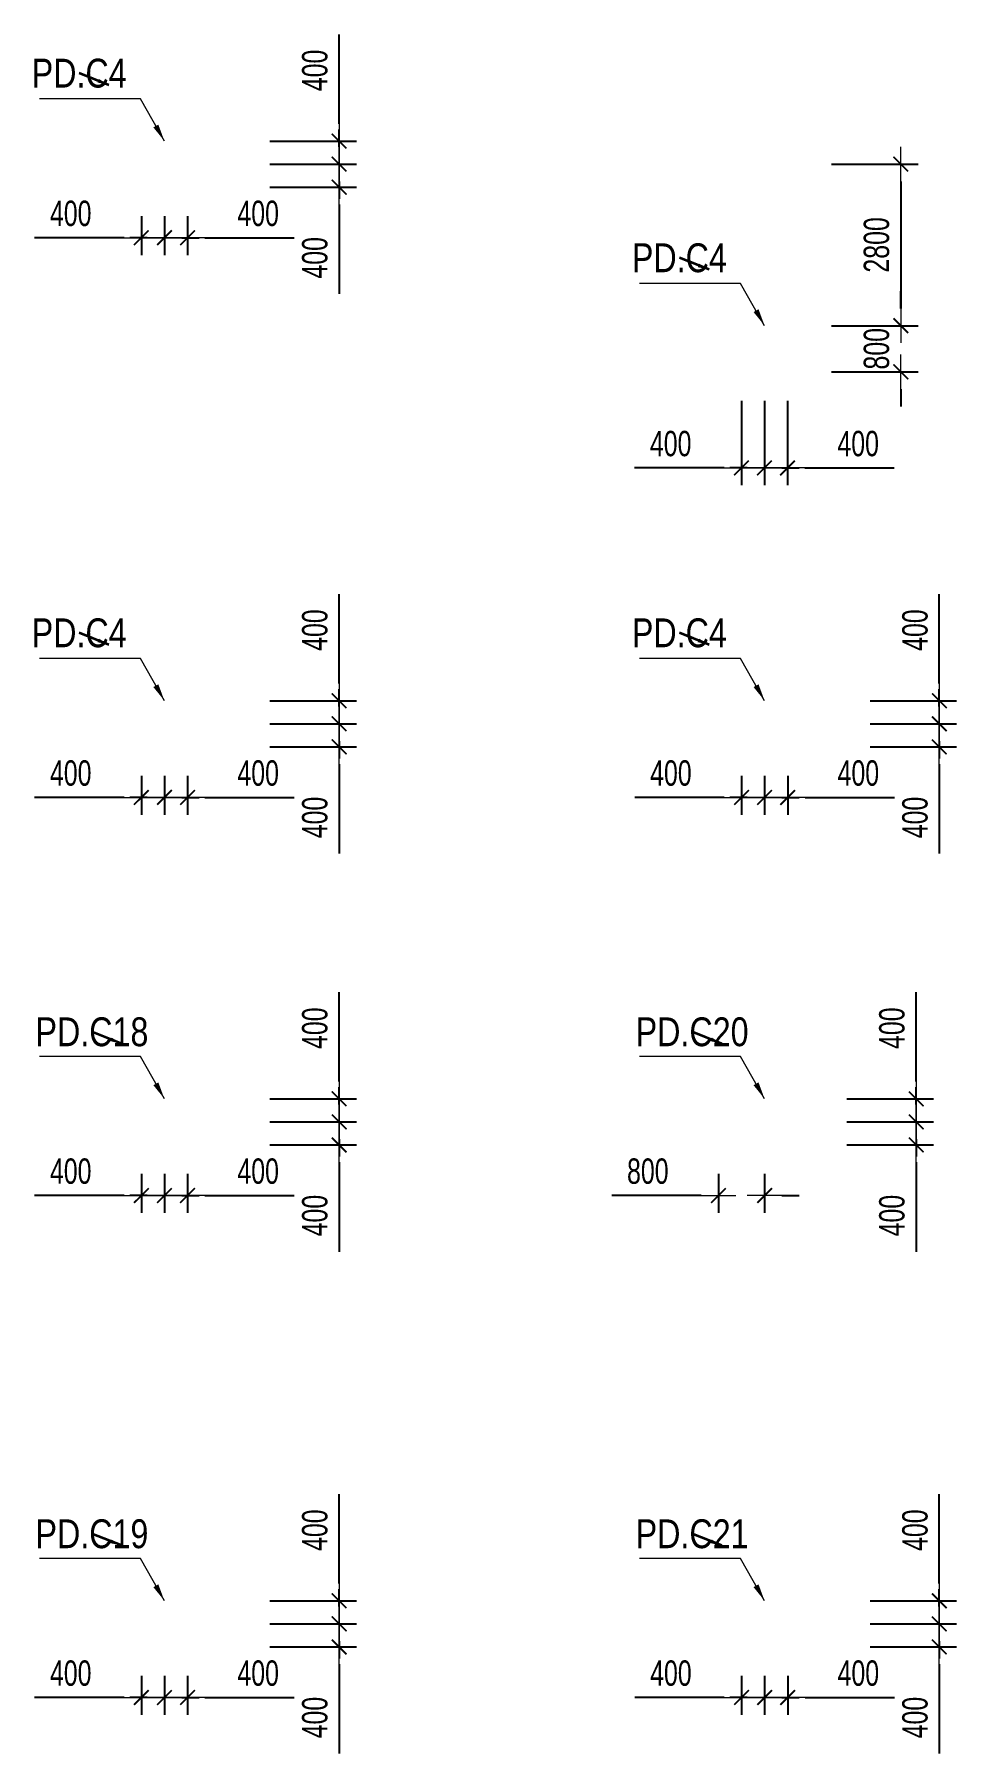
# Model space of a CAD drawing. Header units: millimetres. Extents: x -259680 to 286077, y 2206 to 90611.
# Drawn here: x 138096 to 154077, y 53751 to 83549 of the extents above; entities that cross this region are included whole.
import ezdxf
from ezdxf.enums import TextEntityAlignment as Align

# ---------------------------------------------------------------- set-up
doc = ezdxf.new("R2010")
doc.units = ezdxf.units.MM
doc.layers.get('Defpoints').update_dxf_attribs({"color": 151, "lineweight": 9})
for name, color, linetype, lineweight in [('$0$C1', 20, 'Continuous', 35), ('$1$NDC_S_ANNO', 7, 'Continuous', 20), ('$1$NDC_S_DIM', 1, 'Continuous', 15), ('NDC_S_DIM', 1, 'Continuous', 15)]:
    doc.layers.add(name, color=color, linetype=linetype, lineweight=lineweight)
doc.styles.add('$1$NDC_DIM', font='', dxfattribs={"width": 0.75})
doc.styles.add('$2$ARIAL', font='arial.ttf', dxfattribs={"width": 0.8})
doc.styles.add('NDC_DIM', font='', dxfattribs={"width": 0.75})
doc.styles.get('$1$NDC_DIM').set_extended_font_data('Dotum')
doc.styles.get('NDC_DIM').set_extended_font_data('Dotum')
doc.dimstyles.new('$0$NDC_dim_150', dxfattribs={"dimscale": 150, "dimtxt": 2.2, "dimasz": 1.5, "dimexe": 1.5, "dimexo": 2.5, "dimgap": 1, "dimtad": 1, "dimdec": 0, "dimzin": 0, "dimdsep": 46, "dimtxsty": '$1$NDC_DIM', "dimblk": '$1$DIMMARK', "dimcen": 0.09, "dimdle": 1.2, "dimclrd": 1, "dimclre": 1, "dimclrt": 3, "dimadec": 0, "dimazin": 0, "dimtfac": 1, "dimtdec": 0, "dimtix": 1, "dimtofl": 0, "dimtmove": 0, "dimatfit": 3, "dimfxl": 0, "dimtolj": 1, "dimtzin": 0, "dimarcsym": 0})
doc.dimstyles.new('$1$NDC_dim_iso', dxfattribs={"dimtxt": 2.2, "dimasz": 1, "dimexe": 1.5, "dimexo": 2.5, "dimgap": 1, "dimtad": 1, "dimdec": 0, "dimzin": 0, "dimdsep": 46, "dimtxsty": '$1$NDC_DIM', "dimblk": '$1$DIMMARK', "dimcen": 0.09, "dimdle": 1.2, "dimclrd": 1, "dimclre": 1, "dimclrt": 3, "dimadec": 0, "dimazin": 0, "dimtfac": 1, "dimtdec": 0, "dimtix": 1, "dimtofl": 0, "dimtmove": 0, "dimatfit": 3, "dimfxl": 0, "dimtolj": 1, "dimtzin": 0, "dimarcsym": 0})
doc.dimstyles.new('NDC_dim_200', dxfattribs={"dimscale": 200, "dimtxt": 2.2, "dimasz": 1.5, "dimexe": 1.5, "dimexo": 2.5, "dimgap": 1, "dimtad": 1, "dimdec": 0, "dimzin": 0, "dimdsep": 46, "dimtxsty": 'NDC_DIM', "dimblk": 'DIMMARK', "dimcen": 0.09, "dimdle": 1.2, "dimclrd": 1, "dimclre": 1, "dimclrt": 3, "dimadec": 0, "dimazin": 0, "dimtfac": 1, "dimtdec": 0, "dimtix": 1, "dimtofl": 0, "dimtmove": 0, "dimatfit": 3, "dimfxl": 0, "dimtolj": 1, "dimtzin": 0, "dimarcsym": 0})

# ---------------------------------------------------------------- blocks, each defined once
blk = doc.blocks.new('$1$DIMMARK')
at = {"layer": '$1$NDC_S_DIM', "color": 1}
blk.add_line((-1.5, 0), (1, 0), dxfattribs=at)
at = {"layer": '$1$NDC_S_DIM', "color": 2, "const_width": 0.1}
blk.add_lwpolyline([(-0.424, -0.424), (0.424, 0.424)], dxfattribs=at)
blk = doc.blocks.new('DIMMARK')
at = {"layer": 'NDC_S_DIM', "color": 1}
blk.add_line((-1.5, 0), (1, 0), dxfattribs=at)
at = {"layer": 'NDC_S_DIM', "color": 2, "const_width": 0.1}
blk.add_lwpolyline([(-0.424, -0.424), (0.424, 0.424)], dxfattribs=at)
blk = doc.blocks.new('*D1806')
at = {"layer": 'Defpoints', "color": 0, "ltscale": 100, "transparency": 16777216}
for p in [(140350, 80900), (140750, 80900), (140750, 80024)]:
    blk.add_point(p, dxfattribs=at)
at = {"layer": 'NDC_S_DIM', "color": 1, "lineweight": -2, "ltscale": 100, "transparency": 16777216}
for p, q in [((140350, 80400), (140350, 79724)), ((140750, 80400), (140750, 79724)), ((140050, 80024), (139750, 80024)), ((141050, 80024), (142599, 80024))]:
    blk.add_line(p, q, dxfattribs=at)
at = {"layer": 'NDC_S_DIM', "color": 1, "lineweight": -2, "ltscale": 100, "transparency": 16777216, "xscale": 300, "yscale": 300, "zscale": 300}
blk.add_blockref('DIMMARK', (140350, 80024), dxfattribs=at)
at = {"layer": 'NDC_S_DIM', "color": 1, "lineweight": -2, "ltscale": 100, "transparency": 16777216, "xscale": 300, "yscale": 300, "zscale": 300, "rotation": 180}
blk.add_blockref('DIMMARK', (140750, 80024), dxfattribs=at)
at = {"layer": 'NDC_S_DIM', "color": 3, "ltscale": 100, "transparency": 16777216, "insert": (141974, 80444), "char_height": 440, "attachment_point": 5, "style": 'NDC_DIM'}
blk.add_mtext('\\A1;400', dxfattribs=at)
blk = doc.blocks.new('*D1807')
at = {"layer": 'Defpoints', "color": 0, "ltscale": 100, "transparency": 16777216}
for p in [(139950, 80900), (140350, 80900), (140350, 80024)]:
    blk.add_point(p, dxfattribs=at)
at = {"layer": 'NDC_S_DIM', "color": 1, "lineweight": -2, "ltscale": 100, "transparency": 16777216}
for p, q in [((139950, 80400), (139950, 79724)), ((140350, 80400), (140350, 79724)), ((139650, 80024), (138101, 80024)), ((140650, 80024), (140950, 80024))]:
    blk.add_line(p, q, dxfattribs=at)
at = {"layer": 'NDC_S_DIM', "color": 1, "lineweight": -2, "ltscale": 100, "transparency": 16777216, "xscale": 300, "yscale": 300, "zscale": 300}
blk.add_blockref('DIMMARK', (139950, 80024), dxfattribs=at)
at = {"layer": 'NDC_S_DIM', "color": 1, "lineweight": -2, "ltscale": 100, "transparency": 16777216, "xscale": 300, "yscale": 300, "zscale": 300, "rotation": 180}
blk.add_blockref('DIMMARK', (140350, 80024), dxfattribs=at)
at = {"layer": 'NDC_S_DIM', "color": 3, "ltscale": 100, "transparency": 16777216, "insert": (138726, 80444), "char_height": 440, "attachment_point": 5, "style": 'NDC_DIM'}
blk.add_mtext('\\A1;400', dxfattribs=at)
blk = doc.blocks.new('*D1808')
at = {"layer": 'Defpoints', "color": 0, "ltscale": 100, "transparency": 16777216}
for p in [(140750, 81700), (143377, 81700), (140750, 81300)]:
    blk.add_point(p, dxfattribs=at)
at = {"layer": 'NDC_S_DIM', "color": 1, "lineweight": -2, "ltscale": 100, "transparency": 16777216}
for p, q in [((143377, 82000), (143377, 83549)), ((142177, 81700), (143677, 81700)), ((142177, 81300), (143677, 81300)), ((143377, 81000), (143377, 80700))]:
    blk.add_line(p, q, dxfattribs=at)
at = {"layer": 'NDC_S_DIM', "color": 1, "lineweight": -2, "ltscale": 100, "transparency": 16777216, "xscale": 300, "yscale": 300, "zscale": 300}
for p, rotation in [((143377, 81700), 270), ((143377, 81300), 90)]:
    blk.add_blockref('DIMMARK', p, dxfattribs=dict(at, rotation=rotation))
at = {"layer": 'NDC_S_DIM', "color": 3, "ltscale": 100, "transparency": 16777216, "insert": (142957, 82924), "char_height": 440, "attachment_point": 5, "rotation": 90, "style": 'NDC_DIM'}
blk.add_mtext('\\A1;400', dxfattribs=at)
blk = doc.blocks.new('*D1809')
at = {"layer": 'Defpoints', "color": 0, "ltscale": 100, "transparency": 16777216}
for p in [(140750, 81300), (143377, 81300), (140750, 80900)]:
    blk.add_point(p, dxfattribs=at)
at = {"layer": 'NDC_S_DIM', "color": 1, "lineweight": -2, "ltscale": 100, "transparency": 16777216}
for p, q in [((143377, 81600), (143377, 81900)), ((142177, 81300), (143677, 81300)), ((142177, 80900), (143677, 80900)), ((143377, 80600), (143377, 79051))]:
    blk.add_line(p, q, dxfattribs=at)
at = {"layer": 'NDC_S_DIM', "color": 1, "lineweight": -2, "ltscale": 100, "transparency": 16777216, "xscale": 300, "yscale": 300, "zscale": 300}
for p, rotation in [((143377, 81300), 270), ((143377, 80900), 90)]:
    blk.add_blockref('DIMMARK', p, dxfattribs=dict(at, rotation=rotation))
at = {"layer": 'NDC_S_DIM', "color": 3, "ltscale": 100, "transparency": 16777216, "insert": (142957, 79676), "char_height": 440, "attachment_point": 5, "rotation": 90, "style": 'NDC_DIM'}
blk.add_mtext('\\A1;400', dxfattribs=at)
blk = doc.blocks.new('*D1846')
at = {"layer": 'Defpoints', "color": 0, "ltscale": 100, "transparency": 16777216}
for p in [(140350, 71200), (140750, 71200), (140750, 70324)]:
    blk.add_point(p, dxfattribs=at)
at = {"layer": 'NDC_S_DIM', "color": 1, "lineweight": -2, "ltscale": 100, "transparency": 16777216}
for p, q in [((140350, 70700), (140350, 70024)), ((140750, 70700), (140750, 70024)), ((140050, 70324), (139750, 70324)), ((141050, 70324), (142599, 70324))]:
    blk.add_line(p, q, dxfattribs=at)
at = {"layer": 'NDC_S_DIM', "color": 1, "lineweight": -2, "ltscale": 100, "transparency": 16777216, "xscale": 300, "yscale": 300, "zscale": 300}
blk.add_blockref('DIMMARK', (140350, 70324), dxfattribs=at)
at = {"layer": 'NDC_S_DIM', "color": 1, "lineweight": -2, "ltscale": 100, "transparency": 16777216, "xscale": 300, "yscale": 300, "zscale": 300, "rotation": 180}
blk.add_blockref('DIMMARK', (140750, 70324), dxfattribs=at)
at = {"layer": 'NDC_S_DIM', "color": 3, "ltscale": 100, "transparency": 16777216, "insert": (141974, 70744), "char_height": 440, "attachment_point": 5, "style": 'NDC_DIM'}
blk.add_mtext('\\A1;400', dxfattribs=at)
blk = doc.blocks.new('*D1847')
at = {"layer": 'Defpoints', "color": 0, "ltscale": 100, "transparency": 16777216}
for p in [(139950, 71200), (140350, 71200), (140350, 70324)]:
    blk.add_point(p, dxfattribs=at)
at = {"layer": 'NDC_S_DIM', "color": 1, "lineweight": -2, "ltscale": 100, "transparency": 16777216}
for p, q in [((139950, 70700), (139950, 70024)), ((140350, 70700), (140350, 70024)), ((139650, 70324), (138101, 70324)), ((140650, 70324), (140950, 70324))]:
    blk.add_line(p, q, dxfattribs=at)
at = {"layer": 'NDC_S_DIM', "color": 1, "lineweight": -2, "ltscale": 100, "transparency": 16777216, "xscale": 300, "yscale": 300, "zscale": 300}
blk.add_blockref('DIMMARK', (139950, 70324), dxfattribs=at)
at = {"layer": 'NDC_S_DIM', "color": 1, "lineweight": -2, "ltscale": 100, "transparency": 16777216, "xscale": 300, "yscale": 300, "zscale": 300, "rotation": 180}
blk.add_blockref('DIMMARK', (140350, 70324), dxfattribs=at)
at = {"layer": 'NDC_S_DIM', "color": 3, "ltscale": 100, "transparency": 16777216, "insert": (138726, 70744), "char_height": 440, "attachment_point": 5, "style": 'NDC_DIM'}
blk.add_mtext('\\A1;400', dxfattribs=at)
blk = doc.blocks.new('*D1848')
at = {"layer": 'Defpoints', "color": 0, "ltscale": 100, "transparency": 16777216}
for p in [(140750, 72000), (143377, 72000), (140750, 71600)]:
    blk.add_point(p, dxfattribs=at)
at = {"layer": 'NDC_S_DIM', "color": 1, "lineweight": -2, "ltscale": 100, "transparency": 16777216}
for p, q in [((143377, 72300), (143377, 73849)), ((142177, 72000), (143677, 72000)), ((142177, 71600), (143677, 71600)), ((143377, 71300), (143377, 71000))]:
    blk.add_line(p, q, dxfattribs=at)
at = {"layer": 'NDC_S_DIM', "color": 1, "lineweight": -2, "ltscale": 100, "transparency": 16777216, "xscale": 300, "yscale": 300, "zscale": 300}
for p, rotation in [((143377, 72000), 270), ((143377, 71600), 90)]:
    blk.add_blockref('DIMMARK', p, dxfattribs=dict(at, rotation=rotation))
at = {"layer": 'NDC_S_DIM', "color": 3, "ltscale": 100, "transparency": 16777216, "insert": (142957, 73224), "char_height": 440, "attachment_point": 5, "rotation": 90, "style": 'NDC_DIM'}
blk.add_mtext('\\A1;400', dxfattribs=at)
blk = doc.blocks.new('*D1849')
at = {"layer": 'Defpoints', "color": 0, "ltscale": 100, "transparency": 16777216}
for p in [(140750, 71600), (143377, 71600), (140750, 71200)]:
    blk.add_point(p, dxfattribs=at)
at = {"layer": 'NDC_S_DIM', "color": 1, "lineweight": -2, "ltscale": 100, "transparency": 16777216}
for p, q in [((143377, 71900), (143377, 72200)), ((142177, 71600), (143677, 71600)), ((142177, 71200), (143677, 71200)), ((143377, 70900), (143377, 69351))]:
    blk.add_line(p, q, dxfattribs=at)
at = {"layer": 'NDC_S_DIM', "color": 1, "lineweight": -2, "ltscale": 100, "transparency": 16777216, "xscale": 300, "yscale": 300, "zscale": 300}
for p, rotation in [((143377, 71600), 270), ((143377, 71200), 90)]:
    blk.add_blockref('DIMMARK', p, dxfattribs=dict(at, rotation=rotation))
at = {"layer": 'NDC_S_DIM', "color": 3, "ltscale": 100, "transparency": 16777216, "insert": (142957, 69976), "char_height": 440, "attachment_point": 5, "rotation": 90, "style": 'NDC_DIM'}
blk.add_mtext('\\A1;400', dxfattribs=at)
blk = doc.blocks.new('*D1850')
at = {"layer": 'Defpoints', "color": 0, "ltscale": 100, "transparency": 16777216}
for p in [(150750, 71200), (151150, 71200), (151150, 70324)]:
    blk.add_point(p, dxfattribs=at)
at = {"layer": 'NDC_S_DIM', "color": 1, "lineweight": -2, "ltscale": 100, "transparency": 16777216}
for p, q in [((150750, 70700), (150750, 70024)), ((151150, 70700), (151150, 70024)), ((150450, 70324), (150150, 70324)), ((151450, 70324), (152999, 70324))]:
    blk.add_line(p, q, dxfattribs=at)
at = {"layer": 'NDC_S_DIM', "color": 1, "lineweight": -2, "ltscale": 100, "transparency": 16777216, "xscale": 300, "yscale": 300, "zscale": 300}
blk.add_blockref('DIMMARK', (150750, 70324), dxfattribs=at)
at = {"layer": 'NDC_S_DIM', "color": 1, "lineweight": -2, "ltscale": 100, "transparency": 16777216, "xscale": 300, "yscale": 300, "zscale": 300, "rotation": 180}
blk.add_blockref('DIMMARK', (151150, 70324), dxfattribs=at)
at = {"layer": 'NDC_S_DIM', "color": 3, "ltscale": 100, "transparency": 16777216, "insert": (152374, 70744), "char_height": 440, "attachment_point": 5, "style": 'NDC_DIM'}
blk.add_mtext('\\A1;400', dxfattribs=at)
blk = doc.blocks.new('*D1851')
at = {"layer": 'Defpoints', "color": 0, "ltscale": 100, "transparency": 16777216}
for p in [(150350, 71200), (150750, 71200), (150750, 70324)]:
    blk.add_point(p, dxfattribs=at)
at = {"layer": 'NDC_S_DIM', "color": 1, "lineweight": -2, "ltscale": 100, "transparency": 16777216}
for p, q in [((150350, 70700), (150350, 70024)), ((150750, 70700), (150750, 70024)), ((150050, 70324), (148501, 70324)), ((151050, 70324), (151350, 70324))]:
    blk.add_line(p, q, dxfattribs=at)
at = {"layer": 'NDC_S_DIM', "color": 1, "lineweight": -2, "ltscale": 100, "transparency": 16777216, "xscale": 300, "yscale": 300, "zscale": 300}
blk.add_blockref('DIMMARK', (150350, 70324), dxfattribs=at)
at = {"layer": 'NDC_S_DIM', "color": 1, "lineweight": -2, "ltscale": 100, "transparency": 16777216, "xscale": 300, "yscale": 300, "zscale": 300, "rotation": 180}
blk.add_blockref('DIMMARK', (150750, 70324), dxfattribs=at)
at = {"layer": 'NDC_S_DIM', "color": 3, "ltscale": 100, "transparency": 16777216, "insert": (149126, 70744), "char_height": 440, "attachment_point": 5, "style": 'NDC_DIM'}
blk.add_mtext('\\A1;400', dxfattribs=at)
blk = doc.blocks.new('*D1852')
at = {"layer": 'Defpoints', "color": 0, "ltscale": 100, "transparency": 16777216}
for p in [(151150, 72000), (153777, 72000), (151150, 71600)]:
    blk.add_point(p, dxfattribs=at)
at = {"layer": 'NDC_S_DIM', "color": 1, "lineweight": -2, "ltscale": 100, "transparency": 16777216}
for p, q in [((153777, 72300), (153777, 73849)), ((152577, 72000), (154077, 72000)), ((152577, 71600), (154077, 71600)), ((153777, 71300), (153777, 71000))]:
    blk.add_line(p, q, dxfattribs=at)
at = {"layer": 'NDC_S_DIM', "color": 1, "lineweight": -2, "ltscale": 100, "transparency": 16777216, "xscale": 300, "yscale": 300, "zscale": 300}
for p, rotation in [((153777, 72000), 270), ((153777, 71600), 90)]:
    blk.add_blockref('DIMMARK', p, dxfattribs=dict(at, rotation=rotation))
at = {"layer": 'NDC_S_DIM', "color": 3, "ltscale": 100, "transparency": 16777216, "insert": (153357, 73224), "char_height": 440, "attachment_point": 5, "rotation": 90, "style": 'NDC_DIM'}
blk.add_mtext('\\A1;400', dxfattribs=at)
blk = doc.blocks.new('*D1853')
at = {"layer": 'Defpoints', "color": 0, "ltscale": 100, "transparency": 16777216}
for p in [(151150, 71600), (153777, 71600), (151150, 71200)]:
    blk.add_point(p, dxfattribs=at)
at = {"layer": 'NDC_S_DIM', "color": 1, "lineweight": -2, "ltscale": 100, "transparency": 16777216}
for p, q in [((153777, 71900), (153777, 72200)), ((152577, 71600), (154077, 71600)), ((152577, 71200), (154077, 71200)), ((153777, 70900), (153777, 69351))]:
    blk.add_line(p, q, dxfattribs=at)
at = {"layer": 'NDC_S_DIM', "color": 1, "lineweight": -2, "ltscale": 100, "transparency": 16777216, "xscale": 300, "yscale": 300, "zscale": 300}
for p, rotation in [((153777, 71600), 270), ((153777, 71200), 90)]:
    blk.add_blockref('DIMMARK', p, dxfattribs=dict(at, rotation=rotation))
at = {"layer": 'NDC_S_DIM', "color": 3, "ltscale": 100, "transparency": 16777216, "insert": (153357, 69976), "char_height": 440, "attachment_point": 5, "rotation": 90, "style": 'NDC_DIM'}
blk.add_mtext('\\A1;400', dxfattribs=at)
blk = doc.blocks.new('*D1878')
at = {"layer": 'Defpoints', "color": 0, "ltscale": 100, "transparency": 16777216}
for p in [(150747, 77700), (151147, 77700), (151147, 76034)]:
    blk.add_point(p, dxfattribs=at)
at = {"layer": 'NDC_S_DIM', "color": 1, "lineweight": -2, "ltscale": 100, "transparency": 16777216}
for p, q in [((150747, 77200), (150747, 75734)), ((151147, 77200), (151147, 75734)), ((150447, 76034), (150147, 76034)), ((151447, 76034), (152995, 76034))]:
    blk.add_line(p, q, dxfattribs=at)
at = {"layer": 'NDC_S_DIM', "color": 1, "lineweight": -2, "ltscale": 100, "transparency": 16777216, "xscale": 300, "yscale": 300, "zscale": 300}
blk.add_blockref('DIMMARK', (150747, 76034), dxfattribs=at)
at = {"layer": 'NDC_S_DIM', "color": 1, "lineweight": -2, "ltscale": 100, "transparency": 16777216, "xscale": 300, "yscale": 300, "zscale": 300, "rotation": 180}
blk.add_blockref('DIMMARK', (151147, 76034), dxfattribs=at)
at = {"layer": 'NDC_S_DIM', "color": 3, "ltscale": 100, "transparency": 16777216, "insert": (152371, 76454), "char_height": 440, "attachment_point": 5, "style": 'NDC_DIM'}
blk.add_mtext('\\A1;400', dxfattribs=at)
blk = doc.blocks.new('*D1879')
at = {"layer": 'Defpoints', "color": 0, "ltscale": 100, "transparency": 16777216}
for p in [(150347, 77700), (150747, 77700), (150747, 76034)]:
    blk.add_point(p, dxfattribs=at)
at = {"layer": 'NDC_S_DIM', "color": 1, "lineweight": -2, "ltscale": 100, "transparency": 16777216}
for p, q in [((150347, 77200), (150347, 75734)), ((150747, 77200), (150747, 75734)), ((150047, 76034), (148498, 76034)), ((151047, 76034), (151347, 76034))]:
    blk.add_line(p, q, dxfattribs=at)
at = {"layer": 'NDC_S_DIM', "color": 1, "lineweight": -2, "ltscale": 100, "transparency": 16777216, "xscale": 300, "yscale": 300, "zscale": 300}
blk.add_blockref('DIMMARK', (150347, 76034), dxfattribs=at)
at = {"layer": 'NDC_S_DIM', "color": 1, "lineweight": -2, "ltscale": 100, "transparency": 16777216, "xscale": 300, "yscale": 300, "zscale": 300, "rotation": 180}
blk.add_blockref('DIMMARK', (150747, 76034), dxfattribs=at)
at = {"layer": 'NDC_S_DIM', "color": 3, "ltscale": 100, "transparency": 16777216, "insert": (149122, 76454), "char_height": 440, "attachment_point": 5, "style": 'NDC_DIM'}
blk.add_mtext('\\A1;400', dxfattribs=at)
blk = doc.blocks.new('*D1880')
at = {"layer": 'Defpoints', "color": 0, "ltscale": 100, "transparency": 16777216}
for p in [(140350, 64300), (140750, 64300), (140750, 63424)]:
    blk.add_point(p, dxfattribs=at)
at = {"layer": 'NDC_S_DIM', "color": 1, "lineweight": -2, "ltscale": 100, "transparency": 16777216}
for p, q in [((140350, 63800), (140350, 63124)), ((140750, 63800), (140750, 63124)), ((140050, 63424), (139750, 63424)), ((141050, 63424), (142599, 63424))]:
    blk.add_line(p, q, dxfattribs=at)
at = {"layer": 'NDC_S_DIM', "color": 1, "lineweight": -2, "ltscale": 100, "transparency": 16777216, "xscale": 300, "yscale": 300, "zscale": 300}
blk.add_blockref('DIMMARK', (140350, 63424), dxfattribs=at)
at = {"layer": 'NDC_S_DIM', "color": 1, "lineweight": -2, "ltscale": 100, "transparency": 16777216, "xscale": 300, "yscale": 300, "zscale": 300, "rotation": 180}
blk.add_blockref('DIMMARK', (140750, 63424), dxfattribs=at)
at = {"layer": 'NDC_S_DIM', "color": 3, "ltscale": 100, "transparency": 16777216, "insert": (141974, 63844), "char_height": 440, "attachment_point": 5, "style": 'NDC_DIM'}
blk.add_mtext('\\A1;400', dxfattribs=at)
blk = doc.blocks.new('*D1881')
at = {"layer": 'Defpoints', "color": 0, "ltscale": 100, "transparency": 16777216}
for p in [(139950, 64300), (140350, 64300), (140350, 63424)]:
    blk.add_point(p, dxfattribs=at)
at = {"layer": 'NDC_S_DIM', "color": 1, "lineweight": -2, "ltscale": 100, "transparency": 16777216}
for p, q in [((139950, 63800), (139950, 63124)), ((140350, 63800), (140350, 63124)), ((139650, 63424), (138101, 63424)), ((140650, 63424), (140950, 63424))]:
    blk.add_line(p, q, dxfattribs=at)
at = {"layer": 'NDC_S_DIM', "color": 1, "lineweight": -2, "ltscale": 100, "transparency": 16777216, "xscale": 300, "yscale": 300, "zscale": 300}
blk.add_blockref('DIMMARK', (139950, 63424), dxfattribs=at)
at = {"layer": 'NDC_S_DIM', "color": 1, "lineweight": -2, "ltscale": 100, "transparency": 16777216, "xscale": 300, "yscale": 300, "zscale": 300, "rotation": 180}
blk.add_blockref('DIMMARK', (140350, 63424), dxfattribs=at)
at = {"layer": 'NDC_S_DIM', "color": 3, "ltscale": 100, "transparency": 16777216, "insert": (138726, 63844), "char_height": 440, "attachment_point": 5, "style": 'NDC_DIM'}
blk.add_mtext('\\A1;400', dxfattribs=at)
blk = doc.blocks.new('*D1882')
at = {"layer": 'Defpoints', "color": 0, "ltscale": 100, "transparency": 16777216}
for p in [(140750, 65100), (143377, 65100), (140750, 64700)]:
    blk.add_point(p, dxfattribs=at)
at = {"layer": 'NDC_S_DIM', "color": 1, "lineweight": -2, "ltscale": 100, "transparency": 16777216}
for p, q in [((143377, 65400), (143377, 66949)), ((142177, 65100), (143677, 65100)), ((142177, 64700), (143677, 64700)), ((143377, 64400), (143377, 64100))]:
    blk.add_line(p, q, dxfattribs=at)
at = {"layer": 'NDC_S_DIM', "color": 1, "lineweight": -2, "ltscale": 100, "transparency": 16777216, "xscale": 300, "yscale": 300, "zscale": 300}
for p, rotation in [((143377, 65100), 270), ((143377, 64700), 90)]:
    blk.add_blockref('DIMMARK', p, dxfattribs=dict(at, rotation=rotation))
at = {"layer": 'NDC_S_DIM', "color": 3, "ltscale": 100, "transparency": 16777216, "insert": (142957, 66324), "char_height": 440, "attachment_point": 5, "rotation": 90, "style": 'NDC_DIM'}
blk.add_mtext('\\A1;400', dxfattribs=at)
blk = doc.blocks.new('*D1883')
at = {"layer": 'Defpoints', "color": 0, "ltscale": 100, "transparency": 16777216}
for p in [(140750, 64700), (143377, 64700), (140750, 64300)]:
    blk.add_point(p, dxfattribs=at)
at = {"layer": 'NDC_S_DIM', "color": 1, "lineweight": -2, "ltscale": 100, "transparency": 16777216}
for p, q in [((143377, 65000), (143377, 65300)), ((142177, 64700), (143677, 64700)), ((142177, 64300), (143677, 64300)), ((143377, 64000), (143377, 62451))]:
    blk.add_line(p, q, dxfattribs=at)
at = {"layer": 'NDC_S_DIM', "color": 1, "lineweight": -2, "ltscale": 100, "transparency": 16777216, "xscale": 300, "yscale": 300, "zscale": 300}
for p, rotation in [((143377, 64700), 270), ((143377, 64300), 90)]:
    blk.add_blockref('DIMMARK', p, dxfattribs=dict(at, rotation=rotation))
at = {"layer": 'NDC_S_DIM', "color": 3, "ltscale": 100, "transparency": 16777216, "insert": (142957, 63076), "char_height": 440, "attachment_point": 5, "rotation": 90, "style": 'NDC_DIM'}
blk.add_mtext('\\A1;400', dxfattribs=at)
blk = doc.blocks.new('*D1884')
at = {"layer": 'Defpoints', "color": 0, "ltscale": 100, "transparency": 16777216}
for p in [(149950, 64300), (150750, 64300), (150750, 63424)]:
    blk.add_point(p, dxfattribs=at)
at = {"layer": 'NDC_S_DIM', "color": 1, "lineweight": -2, "ltscale": 100, "transparency": 16777216}
for p, q in [((149950, 63800), (149950, 63124)), ((150750, 63800), (150750, 63124)), ((149650, 63424), (148101, 63424)), ((151050, 63424), (151350, 63424))]:
    blk.add_line(p, q, dxfattribs=at)
at = {"layer": 'NDC_S_DIM', "color": 1, "lineweight": -2, "ltscale": 100, "transparency": 16777216, "xscale": 300, "yscale": 300, "zscale": 300}
blk.add_blockref('DIMMARK', (149950, 63424), dxfattribs=at)
at = {"layer": 'NDC_S_DIM', "color": 1, "lineweight": -2, "ltscale": 100, "transparency": 16777216, "xscale": 300, "yscale": 300, "zscale": 300, "rotation": 180}
blk.add_blockref('DIMMARK', (150750, 63424), dxfattribs=at)
at = {"layer": 'NDC_S_DIM', "color": 3, "ltscale": 100, "transparency": 16777216, "insert": (148726, 63844), "char_height": 440, "attachment_point": 5, "style": 'NDC_DIM'}
blk.add_mtext('\\A1;800', dxfattribs=at)
blk = doc.blocks.new('*D1885')
at = {"layer": 'Defpoints', "color": 0, "ltscale": 100, "transparency": 16777216}
for p in [(151150, 65100), (153377, 65100), (151150, 64700)]:
    blk.add_point(p, dxfattribs=at)
at = {"layer": 'NDC_S_DIM', "color": 1, "lineweight": -2, "ltscale": 100, "transparency": 16777216}
for p, q in [((153377, 65400), (153377, 66949)), ((152177, 65100), (153677, 65100)), ((152177, 64700), (153677, 64700)), ((153377, 64400), (153377, 64100))]:
    blk.add_line(p, q, dxfattribs=at)
at = {"layer": 'NDC_S_DIM', "color": 1, "lineweight": -2, "ltscale": 100, "transparency": 16777216, "xscale": 300, "yscale": 300, "zscale": 300}
for p, rotation in [((153377, 65100), 270), ((153377, 64700), 90)]:
    blk.add_blockref('DIMMARK', p, dxfattribs=dict(at, rotation=rotation))
at = {"layer": 'NDC_S_DIM', "color": 3, "ltscale": 100, "transparency": 16777216, "insert": (152957, 66324), "char_height": 440, "attachment_point": 5, "rotation": 90, "style": 'NDC_DIM'}
blk.add_mtext('\\A1;400', dxfattribs=at)
blk = doc.blocks.new('*D1886')
at = {"layer": 'Defpoints', "color": 0, "ltscale": 100, "transparency": 16777216}
for p in [(151150, 64700), (153377, 64700), (151150, 64300)]:
    blk.add_point(p, dxfattribs=at)
at = {"layer": 'NDC_S_DIM', "color": 1, "lineweight": -2, "ltscale": 100, "transparency": 16777216}
for p, q in [((153377, 65000), (153377, 65300)), ((152177, 64700), (153677, 64700)), ((152177, 64300), (153677, 64300)), ((153377, 64000), (153377, 62451))]:
    blk.add_line(p, q, dxfattribs=at)
at = {"layer": 'NDC_S_DIM', "color": 1, "lineweight": -2, "ltscale": 100, "transparency": 16777216, "xscale": 300, "yscale": 300, "zscale": 300}
for p, rotation in [((153377, 64700), 270), ((153377, 64300), 90)]:
    blk.add_blockref('DIMMARK', p, dxfattribs=dict(at, rotation=rotation))
at = {"layer": 'NDC_S_DIM', "color": 3, "ltscale": 100, "transparency": 16777216, "insert": (152957, 63076), "char_height": 440, "attachment_point": 5, "rotation": 90, "style": 'NDC_DIM'}
blk.add_mtext('\\A1;400', dxfattribs=at)
blk = doc.blocks.new('*D1654')
at = {"layer": 'Defpoints', "color": 0, "ltscale": 100, "transparency": 16777216}
for p in [(140350, 55600), (140750, 55600), (140750, 54724)]:
    blk.add_point(p, dxfattribs=at)
at = {"layer": 'NDC_S_DIM', "color": 1, "lineweight": -2, "ltscale": 100, "transparency": 16777216}
for p, q in [((140350, 55100), (140350, 54424)), ((140750, 55100), (140750, 54424)), ((140050, 54724), (139750, 54724)), ((141050, 54724), (142599, 54724))]:
    blk.add_line(p, q, dxfattribs=at)
at = {"layer": 'NDC_S_DIM', "color": 1, "lineweight": -2, "ltscale": 100, "transparency": 16777216, "xscale": 300, "yscale": 300, "zscale": 300}
blk.add_blockref('DIMMARK', (140350, 54724), dxfattribs=at)
at = {"layer": 'NDC_S_DIM', "color": 1, "lineweight": -2, "ltscale": 100, "transparency": 16777216, "xscale": 300, "yscale": 300, "zscale": 300, "rotation": 180}
blk.add_blockref('DIMMARK', (140750, 54724), dxfattribs=at)
at = {"layer": 'NDC_S_DIM', "color": 3, "ltscale": 100, "transparency": 16777216, "insert": (141974, 55144), "char_height": 440, "attachment_point": 5, "style": 'NDC_DIM'}
blk.add_mtext('\\A1;400', dxfattribs=at)
blk = doc.blocks.new('*D1655')
at = {"layer": 'Defpoints', "color": 0, "ltscale": 100, "transparency": 16777216}
for p in [(139950, 55600), (140350, 55600), (140350, 54724)]:
    blk.add_point(p, dxfattribs=at)
at = {"layer": 'NDC_S_DIM', "color": 1, "lineweight": -2, "ltscale": 100, "transparency": 16777216}
for p, q in [((139950, 55100), (139950, 54424)), ((140350, 55100), (140350, 54424)), ((139650, 54724), (138101, 54724)), ((140650, 54724), (140950, 54724))]:
    blk.add_line(p, q, dxfattribs=at)
at = {"layer": 'NDC_S_DIM', "color": 1, "lineweight": -2, "ltscale": 100, "transparency": 16777216, "xscale": 300, "yscale": 300, "zscale": 300}
blk.add_blockref('DIMMARK', (139950, 54724), dxfattribs=at)
at = {"layer": 'NDC_S_DIM', "color": 1, "lineweight": -2, "ltscale": 100, "transparency": 16777216, "xscale": 300, "yscale": 300, "zscale": 300, "rotation": 180}
blk.add_blockref('DIMMARK', (140350, 54724), dxfattribs=at)
at = {"layer": 'NDC_S_DIM', "color": 3, "ltscale": 100, "transparency": 16777216, "insert": (138726, 55144), "char_height": 440, "attachment_point": 5, "style": 'NDC_DIM'}
blk.add_mtext('\\A1;400', dxfattribs=at)
blk = doc.blocks.new('*D1656')
at = {"layer": 'Defpoints', "color": 0, "ltscale": 100, "transparency": 16777216}
for p in [(140750, 56400), (143377, 56400), (140750, 56000)]:
    blk.add_point(p, dxfattribs=at)
at = {"layer": 'NDC_S_DIM', "color": 1, "lineweight": -2, "ltscale": 100, "transparency": 16777216}
for p, q in [((143377, 56700), (143377, 58249)), ((142177, 56400), (143677, 56400)), ((142177, 56000), (143677, 56000)), ((143377, 55700), (143377, 55400))]:
    blk.add_line(p, q, dxfattribs=at)
at = {"layer": 'NDC_S_DIM', "color": 1, "lineweight": -2, "ltscale": 100, "transparency": 16777216, "xscale": 300, "yscale": 300, "zscale": 300}
for p, rotation in [((143377, 56400), 270), ((143377, 56000), 90)]:
    blk.add_blockref('DIMMARK', p, dxfattribs=dict(at, rotation=rotation))
at = {"layer": 'NDC_S_DIM', "color": 3, "ltscale": 100, "transparency": 16777216, "insert": (142957, 57624), "char_height": 440, "attachment_point": 5, "rotation": 90, "style": 'NDC_DIM'}
blk.add_mtext('\\A1;400', dxfattribs=at)
blk = doc.blocks.new('*D1657')
at = {"layer": 'Defpoints', "color": 0, "ltscale": 100, "transparency": 16777216}
for p in [(140750, 56000), (143377, 56000), (140750, 55600)]:
    blk.add_point(p, dxfattribs=at)
at = {"layer": 'NDC_S_DIM', "color": 1, "lineweight": -2, "ltscale": 100, "transparency": 16777216}
for p, q in [((143377, 56300), (143377, 56600)), ((142177, 56000), (143677, 56000)), ((142177, 55600), (143677, 55600)), ((143377, 55300), (143377, 53751))]:
    blk.add_line(p, q, dxfattribs=at)
at = {"layer": 'NDC_S_DIM', "color": 1, "lineweight": -2, "ltscale": 100, "transparency": 16777216, "xscale": 300, "yscale": 300, "zscale": 300}
for p, rotation in [((143377, 56000), 270), ((143377, 55600), 90)]:
    blk.add_blockref('DIMMARK', p, dxfattribs=dict(at, rotation=rotation))
at = {"layer": 'NDC_S_DIM', "color": 3, "ltscale": 100, "transparency": 16777216, "insert": (142957, 54376), "char_height": 440, "attachment_point": 5, "rotation": 90, "style": 'NDC_DIM'}
blk.add_mtext('\\A1;400', dxfattribs=at)
blk = doc.blocks.new('*D1658')
at = {"layer": 'Defpoints', "color": 0, "ltscale": 100, "transparency": 16777216}
for p in [(150750, 55600), (151150, 55600), (151150, 54724)]:
    blk.add_point(p, dxfattribs=at)
at = {"layer": 'NDC_S_DIM', "color": 1, "lineweight": -2, "ltscale": 100, "transparency": 16777216}
for p, q in [((150750, 55100), (150750, 54424)), ((151150, 55100), (151150, 54424)), ((150450, 54724), (150150, 54724)), ((151450, 54724), (152999, 54724))]:
    blk.add_line(p, q, dxfattribs=at)
at = {"layer": 'NDC_S_DIM', "color": 1, "lineweight": -2, "ltscale": 100, "transparency": 16777216, "xscale": 300, "yscale": 300, "zscale": 300}
blk.add_blockref('DIMMARK', (150750, 54724), dxfattribs=at)
at = {"layer": 'NDC_S_DIM', "color": 1, "lineweight": -2, "ltscale": 100, "transparency": 16777216, "xscale": 300, "yscale": 300, "zscale": 300, "rotation": 180}
blk.add_blockref('DIMMARK', (151150, 54724), dxfattribs=at)
at = {"layer": 'NDC_S_DIM', "color": 3, "ltscale": 100, "transparency": 16777216, "insert": (152374, 55144), "char_height": 440, "attachment_point": 5, "style": 'NDC_DIM'}
blk.add_mtext('\\A1;400', dxfattribs=at)
blk = doc.blocks.new('*D1659')
at = {"layer": 'Defpoints', "color": 0, "ltscale": 100, "transparency": 16777216}
for p in [(150350, 55600), (150750, 55600), (150750, 54724)]:
    blk.add_point(p, dxfattribs=at)
at = {"layer": 'NDC_S_DIM', "color": 1, "lineweight": -2, "ltscale": 100, "transparency": 16777216}
for p, q in [((150350, 55100), (150350, 54424)), ((150750, 55100), (150750, 54424)), ((150050, 54724), (148501, 54724)), ((151050, 54724), (151350, 54724))]:
    blk.add_line(p, q, dxfattribs=at)
at = {"layer": 'NDC_S_DIM', "color": 1, "lineweight": -2, "ltscale": 100, "transparency": 16777216, "xscale": 300, "yscale": 300, "zscale": 300}
blk.add_blockref('DIMMARK', (150350, 54724), dxfattribs=at)
at = {"layer": 'NDC_S_DIM', "color": 1, "lineweight": -2, "ltscale": 100, "transparency": 16777216, "xscale": 300, "yscale": 300, "zscale": 300, "rotation": 180}
blk.add_blockref('DIMMARK', (150750, 54724), dxfattribs=at)
at = {"layer": 'NDC_S_DIM', "color": 3, "ltscale": 100, "transparency": 16777216, "insert": (149126, 55144), "char_height": 440, "attachment_point": 5, "style": 'NDC_DIM'}
blk.add_mtext('\\A1;400', dxfattribs=at)
blk = doc.blocks.new('*D1660')
at = {"layer": 'Defpoints', "color": 0, "ltscale": 100, "transparency": 16777216}
for p in [(151150, 56400), (153777, 56400), (151150, 56000)]:
    blk.add_point(p, dxfattribs=at)
at = {"layer": 'NDC_S_DIM', "color": 1, "lineweight": -2, "ltscale": 100, "transparency": 16777216}
for p, q in [((153777, 56700), (153777, 58249)), ((152577, 56400), (154077, 56400)), ((152577, 56000), (154077, 56000)), ((153777, 55700), (153777, 55400))]:
    blk.add_line(p, q, dxfattribs=at)
at = {"layer": 'NDC_S_DIM', "color": 1, "lineweight": -2, "ltscale": 100, "transparency": 16777216, "xscale": 300, "yscale": 300, "zscale": 300}
for p, rotation in [((153777, 56400), 270), ((153777, 56000), 90)]:
    blk.add_blockref('DIMMARK', p, dxfattribs=dict(at, rotation=rotation))
at = {"layer": 'NDC_S_DIM', "color": 3, "ltscale": 100, "transparency": 16777216, "insert": (153357, 57624), "char_height": 440, "attachment_point": 5, "rotation": 90, "style": 'NDC_DIM'}
blk.add_mtext('\\A1;400', dxfattribs=at)
blk = doc.blocks.new('*D1661')
at = {"layer": 'Defpoints', "color": 0, "ltscale": 100, "transparency": 16777216}
for p in [(151150, 56000), (153777, 56000), (151150, 55600)]:
    blk.add_point(p, dxfattribs=at)
at = {"layer": 'NDC_S_DIM', "color": 1, "lineweight": -2, "ltscale": 100, "transparency": 16777216}
for p, q in [((153777, 56300), (153777, 56600)), ((152577, 56000), (154077, 56000)), ((152577, 55600), (154077, 55600)), ((153777, 55300), (153777, 53751))]:
    blk.add_line(p, q, dxfattribs=at)
at = {"layer": 'NDC_S_DIM', "color": 1, "lineweight": -2, "ltscale": 100, "transparency": 16777216, "xscale": 300, "yscale": 300, "zscale": 300}
for p, rotation in [((153777, 56000), 270), ((153777, 55600), 90)]:
    blk.add_blockref('DIMMARK', p, dxfattribs=dict(at, rotation=rotation))
at = {"layer": 'NDC_S_DIM', "color": 3, "ltscale": 100, "transparency": 16777216, "insert": (153357, 54376), "char_height": 440, "attachment_point": 5, "rotation": 90, "style": 'NDC_DIM'}
blk.add_mtext('\\A1;400', dxfattribs=at)
blk = doc.blocks.new('*D1565')
at = {"layer": 'Defpoints', "color": 0, "ltscale": 100, "transparency": 16777216}
for p in [(151150, 78500), (151150, 77700), (153110, 77700)]:
    blk.add_point(p, dxfattribs=at)
at = {"layer": 'NDC_S_DIM', "color": 1, "lineweight": -2, "ltscale": 100, "transparency": 16777216}
for p, q in [((153110, 78800), (153110, 79100)), ((151910, 78500), (153410, 78500)), ((151910, 77700), (153410, 77700)), ((153110, 77400), (153110, 77100))]:
    blk.add_line(p, q, dxfattribs=at)
at = {"layer": 'NDC_S_DIM', "color": 1, "lineweight": -2, "ltscale": 100, "transparency": 16777216, "xscale": 300, "yscale": 300, "zscale": 300}
for p, rotation in [((153110, 78500), 270), ((153110, 77700), 90)]:
    blk.add_blockref('DIMMARK', p, dxfattribs=dict(at, rotation=rotation))
at = {"layer": 'NDC_S_DIM', "color": 3, "ltscale": 100, "transparency": 16777216, "insert": (152690, 78100), "char_height": 440, "attachment_point": 5, "rotation": 90, "style": 'NDC_DIM'}
blk.add_mtext('\\A1;800', dxfattribs=at)
blk = doc.blocks.new('*D1566')
at = {"layer": 'Defpoints', "color": 0, "ltscale": 100, "transparency": 16777216}
for p in [(151150, 81300), (151150, 78500), (153110, 78500)]:
    blk.add_point(p, dxfattribs=at)
at = {"layer": 'NDC_S_DIM', "color": 1, "lineweight": -2, "ltscale": 100, "transparency": 16777216}
for p, q in [((151910, 81300), (153410, 81300)), ((153110, 81000), (153110, 78800)), ((151910, 78500), (153410, 78500))]:
    blk.add_line(p, q, dxfattribs=at)
at = {"layer": 'NDC_S_DIM', "color": 1, "lineweight": -2, "ltscale": 100, "transparency": 16777216, "xscale": 300, "yscale": 300, "zscale": 300}
for p, rotation in [((153110, 81300), 90), ((153110, 78500), 270)]:
    blk.add_blockref('DIMMARK', p, dxfattribs=dict(at, rotation=rotation))
at = {"layer": 'NDC_S_DIM', "color": 3, "ltscale": 100, "transparency": 16777216, "insert": (152690, 79900), "char_height": 440, "attachment_point": 5, "rotation": 90, "style": 'NDC_DIM'}
blk.add_mtext('\\A1;2800', dxfattribs=at)
blk = doc.blocks.new('*U212')
at = {"layer": '$1$NDC_S_ANNO', "ltscale": 0.8, "style": '$2$ARIAL', "width": 0.8}
blk.add_attdef('TEN', text='', height=2.5, dxfattribs=at).set_placement((-2.58, 1.03), align=Align.MIDDLE_CENTER)
at = {"layer": '$1$NDC_S_ANNO', "ltscale": 0.8, "style": '$2$ARIAL', "width": 0.8, "flags": 1}
blk.add_attdef('CHU_THICH', text='', height=2.5, dxfattribs=at).set_placement((0, 0), align=Align.MIDDLE_CENTER)
at = {"layer": 'Defpoints'}
blk.add_leader([(0, 0), (-2.58, 1.03)], dimstyle='$1$NDC_dim_iso', override={"dimgap": 0.625, "dimtad": 0}, dxfattribs=at)
blk = doc.blocks.new('$0$co t check')
at = {"layer": '$0$C1', "xscale": 200, "yscale": 200, "zscale": 200}
for p, values in [((137348, 82671), {'TEN': 'PD.C4'}), ((147748, 79471), {'TEN': 'PD.C4'}), ((137348, 72971), {'TEN': 'PD.C4'}), ((147748, 72971), {'TEN': 'PD.C4'}), ((137569, 66056), {'TEN': 'PD.C18'}), ((147969, 66056), {'TEN': 'PD.C20'}), ((137569, 57356), {'TEN': 'PD.C19'}), ((147969, 57356), {'TEN': 'PD.C21'})]:
    blk.add_blockref('*U212', p, dxfattribs=at).add_auto_attribs(values)
at = {"layer": '$0$C1'}
for points in [[(138309, 81700), (137892, 82432), (136143, 82432)], [(148709, 78500), (148292, 79232), (146543, 79232)], [(138309, 72000), (137892, 72732), (136143, 72732)], [(148709, 72000), (148292, 72732), (146543, 72732)], [(138309, 65100), (137892, 65832), (136143, 65832)], [(148709, 65100), (148292, 65832), (146543, 65832)], [(138309, 56400), (137892, 57132), (136143, 57132)], [(148709, 56400), (148292, 57132), (146543, 57132)]]:
    blk.add_leader(points, dimstyle='$0$NDC_dim_150', override={"dimasz": 2, "dimgap": 1, "dimtad": 0}, dxfattribs=at)

msp = doc.modelspace()

# ---------------------------------------------------------------- block references
at = {"layer": '$1$NDC_S_DIM'}
msp.add_blockref('$0$co t check', (2040.6, 0), dxfattribs=at)

# ---------------------------------------------------------------- dimensions: what is measured, and where the dimension line sits
at = {"layer": 'NDC_S_DIM', "ltscale": 100}
for base, p1, p2, picture, middle in [((143376.7, 81700), (140750, 81300), (140750, 81700), '*D1808', (143376.7, 82924.3)), ((143376.7, 81300), (140750, 80900), (140750, 81300), '*D1809', (143376.7, 79675.7)), ((143376.7, 72000), (140750, 71600), (140750, 72000), '*D1848', (143376.7, 73224.3)), ((153776.7, 72000), (151150, 71600), (151150, 72000), '*D1852', (153776.7, 73224.3)), ((143376.7, 71600), (140750, 71200), (140750, 71600), '*D1849', (143376.7, 69975.7)), ((153776.7, 71600), (151150, 71200), (151150, 71600), '*D1853', (153776.7, 69975.7)), ((143376.7, 65100), (140750, 64700), (140750, 65100), '*D1882', (143376.7, 66324.3)), ((153376.7, 65100), (151150, 64700), (151150, 65100), '*D1885', (153376.7, 66324.3)), ((143376.7, 64700), (140750, 64300), (140750, 64700), '*D1883', (143376.7, 63075.7)), ((153376.7, 64700), (151150, 64300), (151150, 64700), '*D1886', (153376.7, 63075.7)), ((143376.7, 56400), (140750, 56000), (140750, 56400), '*D1656', (143376.7, 57624.3)), ((153776.7, 56400), (151150, 56000), (151150, 56400), '*D1660', (153776.7, 57624.3)), ((143376.7, 56000), (140750, 55600), (140750, 56000), '*D1657', (143376.7, 54375.7)), ((153776.7, 56000), (151150, 55600), (151150, 56000), '*D1661', (153776.7, 54375.7))]:
    dim = msp.add_linear_dim(base=base, p1=p1, p2=p2, angle=90, dimstyle='NDC_dim_200', dxfattribs=at)
    dim.commit()
    dim.dimension.update_dxf_attribs({"geometry": picture, "text_midpoint": middle, "dimtype": 160})
for base, p1, p2, picture, middle in [((153110, 78500), (151150, 81300), (151150, 78500), '*D1566', (152690, 79900)), ((153110, 77700), (151150, 78500), (151150, 77700), '*D1565', (152690, 78100))]:
    dim = msp.add_linear_dim(base=base, p1=p1, p2=p2, angle=90, dimstyle='NDC_dim_200', dxfattribs=at)
    dim.commit()
    dim.dimension.update_dxf_attribs({"geometry": picture, "text_midpoint": middle})
for base, p1, p2, picture, middle in [((140350, 80024.4), (139950, 80900), (140350, 80900), '*D1807', (138725.7, 80024.4)), ((140750, 80024.4), (140350, 80900), (140750, 80900), '*D1806', (141974.3, 80024.4)), ((150746.7, 76034.4), (150346.7, 77700), (150746.7, 77700), '*D1879', (149122.4, 76034.4)), ((151146.7, 76034.4), (150746.7, 77700), (151146.7, 77700), '*D1878', (152371, 76034.4)), ((140350, 70324.4), (139950, 71200), (140350, 71200), '*D1847', (138725.7, 70324.4)), ((140750, 70324.4), (140350, 71200), (140750, 71200), '*D1846', (141974.3, 70324.4)), ((150750, 70324.4), (150350, 71200), (150750, 71200), '*D1851', (149125.7, 70324.4)), ((151150, 70324.4), (150750, 71200), (151150, 71200), '*D1850', (152374.3, 70324.4)), ((140350, 63424.4), (139950, 64300), (140350, 64300), '*D1881', (138725.7, 63424.4)), ((140750, 63424.4), (140350, 64300), (140750, 64300), '*D1880', (141974.3, 63424.4)), ((150750, 63424.4), (149950, 64300), (150750, 64300), '*D1884', (148725.7, 63424.4)), ((140350, 54724.4), (139950, 55600), (140350, 55600), '*D1655', (138725.7, 54724.4)), ((140750, 54724.4), (140350, 55600), (140750, 55600), '*D1654', (141974.3, 54724.4)), ((150750, 54724.4), (150350, 55600), (150750, 55600), '*D1659', (149125.7, 54724.4)), ((151150, 54724.4), (150750, 55600), (151150, 55600), '*D1658', (152374.3, 54724.4))]:
    dim = msp.add_linear_dim(base=base, p1=p1, p2=p2, dimstyle='NDC_dim_200', dxfattribs=at)
    dim.commit()
    dim.dimension.update_dxf_attribs({"geometry": picture, "text_midpoint": middle, "dimtype": 160})

doc.saveas('drawing.dxf')
